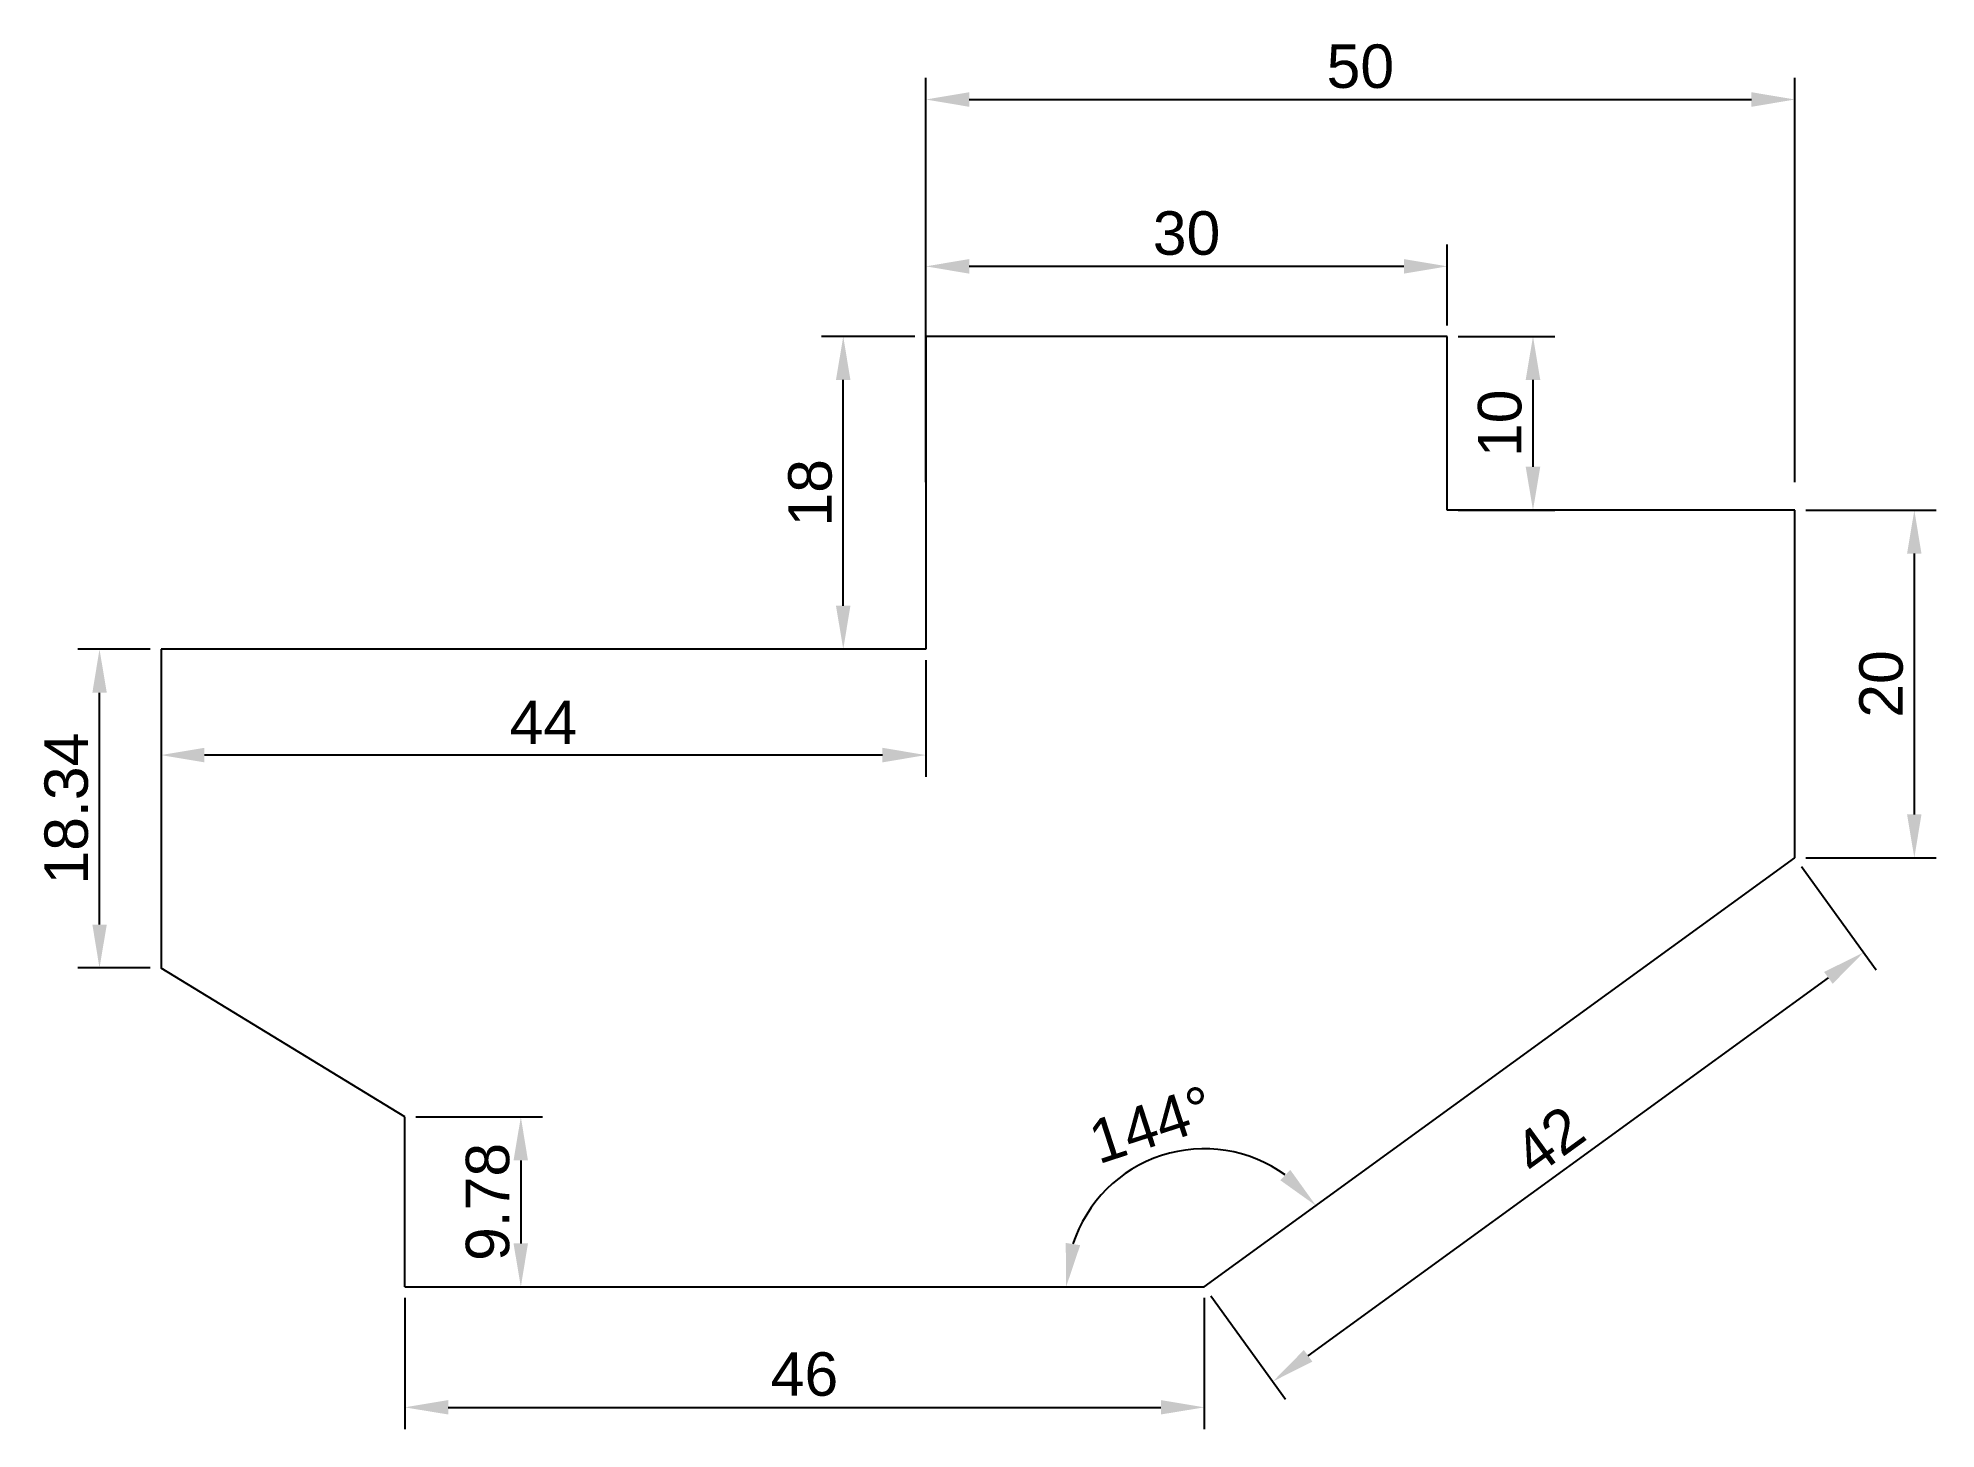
# Model space of a CAD drawing. Header units: millimetres. Extents: x 29 to 138, y 42 to 122.
import ezdxf

# ---------------------------------------------------------------- set-up
doc = ezdxf.new("R2010")
doc.units = ezdxf.units.MM
doc.styles.get("Standard").update_dxf_attribs({"font": 'arial.ttf'})
doc.dimstyles.new('ISO-25', dxfattribs={"dimtxt": 2.5, "dimasz": 2.5, "dimexe": 1.25, "dimexo": 0.625, "dimtad": 1, "dimdsep": 46, "dimtxsty": 'Standard', "dimcen": 2.5, "dimadec": 0, "dimazin": 0, "dimtfac": 1, "dimtmove": 0, "dimatfit": 3, "dimfxl": 1, "dimarcsym": 0})

# ---------------------------------------------------------------- blocks, each defined once
blk = doc.blocks.new('*D1')
at = {"color": 0, "lineweight": -2, "transparency": 16777216}
for p, q in [((35.98, 86.06), (35.98, 79.35)), ((79.98, 86.06), (79.98, 79.35)), ((77.48, 80.6), (38.48, 80.6))]:
    blk.add_line(p, q, dxfattribs=at)
at = {"color": 0, "transparency": 16777216}
for points in [[(38.48, 81.02), (38.48, 80.18), (35.98, 80.6)], [(77.48, 81.02), (77.48, 80.18), (79.98, 80.6)]]:
    blk.add_solid(points, dxfattribs=at)
at = {"layer": 'Defpoints', "color": 0, "transparency": 16777216}
for p in [(35.98, 86.69), (79.98, 86.69), (35.98, 80.6)]:
    blk.add_point(p, dxfattribs=at)
at = {"color": 0, "transparency": 16777216, "insert": (57.98, 82.48), "char_height": 2.5, "attachment_point": 5}
blk.add_mtext('44', dxfattribs=at)
blk = doc.blocks.new('*D2')
at = {"color": 0, "lineweight": -2, "transparency": 16777216}
for p, q in [((35.35, 86.69), (31.19, 86.69)), ((32.44, 70.85), (32.44, 84.19)), ((35.35, 68.35), (31.19, 68.35))]:
    blk.add_line(p, q, dxfattribs=at)
at = {"color": 0, "transparency": 16777216}
for points in [[(32.03, 84.19), (32.86, 84.19), (32.44, 86.69)], [(32.03, 70.85), (32.86, 70.85), (32.44, 68.35)]]:
    blk.add_solid(points, dxfattribs=at)
at = {"layer": 'Defpoints', "color": 0, "transparency": 16777216}
for p in [(32.44, 86.69), (35.98, 86.69), (35.98, 68.35)]:
    blk.add_point(p, dxfattribs=at)
at = {"color": 0, "transparency": 16777216, "insert": (30.54, 77.52), "char_height": 2.5, "attachment_point": 5, "rotation": 90}
blk.add_mtext('18.34', dxfattribs=at)
blk = doc.blocks.new('*D3')
at = {"color": 0, "lineweight": -2, "transparency": 16777216}
for p, q in [((50.63, 59.78), (57.93, 59.78)), ((56.68, 57.28), (56.68, 52.5)), ((50.63, 50), (57.93, 50))]:
    blk.add_line(p, q, dxfattribs=at)
at = {"color": 0, "transparency": 16777216}
for points in [[(56.26, 57.28), (57.09, 57.28), (56.68, 59.78)], [(56.26, 52.5), (57.09, 52.5), (56.68, 50)]]:
    blk.add_solid(points, dxfattribs=at)
at = {"layer": 'Defpoints', "color": 0, "transparency": 16777216}
for p in [(50, 59.78), (50, 50), (56.68, 50)]:
    blk.add_point(p, dxfattribs=at)
at = {"color": 0, "transparency": 16777216, "insert": (54.78, 54.89), "char_height": 2.5, "attachment_point": 5, "rotation": 90}
blk.add_mtext('9.78', dxfattribs=at)
blk = doc.blocks.new('*D4')
at = {"color": 0, "lineweight": -2, "transparency": 16777216}
for p, q in [((50, 49.38), (50, 41.82)), ((96, 49.38), (96, 41.82)), ((52.5, 43.07), (93.5, 43.07))]:
    blk.add_line(p, q, dxfattribs=at)
at = {"color": 0, "transparency": 16777216}
for points in [[(52.5, 43.49), (52.5, 42.66), (50, 43.07)], [(93.5, 43.49), (93.5, 42.66), (96, 43.07)]]:
    blk.add_solid(points, dxfattribs=at)
at = {"layer": 'Defpoints', "color": 0, "transparency": 16777216}
for p in [(50, 50), (96, 50), (96, 43.07)]:
    blk.add_point(p, dxfattribs=at)
at = {"color": 0, "transparency": 16777216, "insert": (73, 44.97), "char_height": 2.5, "attachment_point": 5}
blk.add_mtext('46', dxfattribs=at)
blk = doc.blocks.new('*D5')
at = {"color": 0, "lineweight": -2, "transparency": 16777216}
for p, q in [((130.35, 74.18), (134.66, 68.24)), ((101.97, 46.03), (131.91, 67.78)), ((96.37, 49.49), (100.68, 43.55))]:
    blk.add_line(p, q, dxfattribs=at)
at = {"color": 0, "transparency": 16777216}
for points in [[(131.66, 68.12), (132.15, 67.44), (133.93, 69.25)], [(101.73, 46.37), (102.22, 45.7), (99.95, 44.56)]]:
    blk.add_solid(points, dxfattribs=at)
at = {"layer": 'Defpoints', "color": 0, "transparency": 16777216}
for p in [(129.98, 74.69), (133.93, 69.25), (96, 50)]:
    blk.add_point(p, dxfattribs=at)
at = {"color": 0, "transparency": 16777216, "insert": (115.83, 58.43), "char_height": 2.5, "attachment_point": 5, "rotation": 36}
blk.add_mtext('42', dxfattribs=at)
blk = doc.blocks.new('*D6')
at = {"color": 0, "lineweight": -2, "transparency": 16777216}
for p, q in [((130.6, 94.69), (138.1, 94.69)), ((136.85, 77.19), (136.85, 92.19)), ((130.6, 74.69), (138.1, 74.69))]:
    blk.add_line(p, q, dxfattribs=at)
at = {"color": 0, "transparency": 16777216}
for points in [[(136.43, 92.19), (137.26, 92.19), (136.85, 94.69)], [(136.43, 77.19), (137.26, 77.19), (136.85, 74.69)]]:
    blk.add_solid(points, dxfattribs=at)
at = {"layer": 'Defpoints', "color": 0, "transparency": 16777216}
for p in [(129.98, 94.69), (136.85, 94.69), (129.98, 74.69)]:
    blk.add_point(p, dxfattribs=at)
at = {"color": 0, "transparency": 16777216, "insert": (134.95, 84.69), "char_height": 2.5, "attachment_point": 5, "rotation": 90}
blk.add_mtext('20', dxfattribs=at)
blk = doc.blocks.new('*D7')
at = {"color": 0, "lineweight": -2, "transparency": 16777216}
for p, q in [((110.6, 104.69), (116.16, 104.69)), ((114.91, 102.19), (114.91, 97.19)), ((110.6, 94.69), (116.16, 94.69))]:
    blk.add_line(p, q, dxfattribs=at)
at = {"color": 0, "transparency": 16777216}
for points in [[(114.49, 102.19), (115.33, 102.19), (114.91, 104.69)], [(114.49, 97.19), (115.33, 97.19), (114.91, 94.69)]]:
    blk.add_solid(points, dxfattribs=at)
at = {"layer": 'Defpoints', "color": 0, "transparency": 16777216}
for p in [(109.98, 104.69), (109.98, 94.69), (114.91, 94.69)]:
    blk.add_point(p, dxfattribs=at)
at = {"color": 0, "transparency": 16777216, "insert": (113.01, 99.69), "char_height": 2.5, "attachment_point": 5, "rotation": 90}
blk.add_mtext('10', dxfattribs=at)
blk = doc.blocks.new('*D8')
at = {"color": 0, "lineweight": -2, "transparency": 16777216}
for p, q in [((79.98, 105.31), (79.98, 109.97)), ((109.98, 105.31), (109.98, 109.97)), ((107.48, 108.72), (82.48, 108.72))]:
    blk.add_line(p, q, dxfattribs=at)
at = {"color": 0, "transparency": 16777216}
for points in [[(82.48, 109.14), (82.48, 108.3), (79.98, 108.72)], [(107.48, 109.14), (107.48, 108.3), (109.98, 108.72)]]:
    blk.add_solid(points, dxfattribs=at)
at = {"layer": 'Defpoints', "color": 0, "transparency": 16777216}
for p in [(79.98, 108.72), (79.98, 104.69), (109.98, 104.69)]:
    blk.add_point(p, dxfattribs=at)
at = {"color": 0, "transparency": 16777216, "insert": (94.98, 110.62), "char_height": 2.5, "attachment_point": 5}
blk.add_mtext('30', dxfattribs=at)
blk = doc.blocks.new('*D9')
at = {"color": 0, "lineweight": -2, "transparency": 16777216}
for p, q in [((79.98, 96.31), (79.98, 119.57)), ((129.98, 96.31), (129.98, 119.57)), ((82.48, 118.32), (127.48, 118.32))]:
    blk.add_line(p, q, dxfattribs=at)
at = {"color": 0, "transparency": 16777216}
for points in [[(82.48, 118.74), (82.48, 117.9), (79.98, 118.32)], [(127.48, 118.74), (127.48, 117.9), (129.98, 118.32)]]:
    blk.add_solid(points, dxfattribs=at)
at = {"layer": 'Defpoints', "color": 0, "transparency": 16777216}
for p in [(129.98, 118.32), (79.98, 95.69), (129.98, 95.69)]:
    blk.add_point(p, dxfattribs=at)
at = {"color": 0, "transparency": 16777216, "insert": (104.98, 120.22), "char_height": 2.5, "attachment_point": 5}
blk.add_mtext('50', dxfattribs=at)
blk = doc.blocks.new('*D10')
at = {"color": 0, "lineweight": -2, "transparency": 16777216}
for p, q in [((79.35, 104.69), (73.98, 104.69)), ((75.23, 89.19), (75.23, 102.19)), ((79.35, 86.69), (73.98, 86.69))]:
    blk.add_line(p, q, dxfattribs=at)
at = {"color": 0, "transparency": 16777216}
for points in [[(74.81, 102.19), (75.64, 102.19), (75.23, 104.69)], [(74.81, 89.19), (75.64, 89.19), (75.23, 86.69)]]:
    blk.add_solid(points, dxfattribs=at)
at = {"layer": 'Defpoints', "color": 0, "transparency": 16777216}
for p in [(75.23, 104.69), (79.98, 104.69), (79.98, 86.69)]:
    blk.add_point(p, dxfattribs=at)
at = {"color": 0, "transparency": 16777216, "insert": (73.33, 95.69), "char_height": 2.5, "attachment_point": 5, "rotation": 90}
blk.add_mtext('18', dxfattribs=at)
blk = doc.blocks.new('*D11')
at = {"color": 0, "lineweight": -2, "transparency": 16777216}
blk.add_arc((96, 50), 7.95, 54.0988, 161.9012, dxfattribs=at)
at = {"color": 0, "transparency": 16777216}
for points in [[(100.95, 56.73), (100.37, 56.14), (102.43, 54.67)], [(88.86, 52.4), (88.03, 52.53), (88.05, 50)]]:
    blk.add_solid(points, dxfattribs=at)
at = {"layer": 'Defpoints', "color": 0, "transparency": 16777216}
for p in [(129.98, 74.69), (96.83, 57.9), (50, 50), (96, 50), (96, 50)]:
    blk.add_point(p, dxfattribs=at)
at = {"color": 0, "transparency": 16777216, "insert": (92.96, 59.35), "char_height": 2.5, "attachment_point": 5, "rotation": 18}
blk.add_mtext('144°', dxfattribs=at)

msp = doc.modelspace()

# ---------------------------------------------------------------- linework, layer by layer
for p, q in [((109.979, 104.687), (79.979, 104.687)), ((79.979, 104.687), (79.979, 86.687)), ((109.979, 94.687), (109.979, 104.687)), ((129.979, 94.687), (109.979, 94.687)), ((129.979, 74.687), (129.979, 94.687)), ((79.979, 86.687), (35.979, 86.687)), ((35.979, 86.687), (35.979, 68.347)), ((96, 50), (129.979, 74.687)), ((50, 59.78), (35.979, 68.347)), ((50, 50), (50, 59.78)), ((50, 50), (96, 50))]:
    msp.add_line(p, q)

# ---------------------------------------------------------------- dimensions: what is measured, and where the dimension line sits
for base, p1, p2, picture, middle in [((129.979, 118.32), (79.979, 95.687), (129.979, 95.687), '*D9', (104.979, 120.221)), ((79.979, 108.719), (109.979, 104.687), (79.979, 104.687), '*D8', (94.979, 110.621)), ((35.979, 80.6), (79.979, 86.687), (35.979, 86.687), '*D1', (57.979, 82.475)), ((96, 43.072), (50, 50), (96, 50), '*D4', (73, 44.974))]:
    dim = msp.add_linear_dim(base=base, p1=p1, p2=p2, dimstyle='ISO-25')
    dim.commit()
    dim.dimension.update_dxf_attribs({"geometry": picture, "text_midpoint": middle})
for base, p1, p2, picture, middle in [((75.228, 104.687), (79.979, 86.687), (79.979, 104.687), '*D10', (73.326, 95.687)), ((114.91, 94.687), (109.979, 104.687), (109.979, 94.687), '*D7', (113.009, 99.687)), ((136.848, 94.687), (129.979, 74.687), (129.979, 94.687), '*D6', (134.947, 84.687)), ((32.443, 86.687), (35.979, 68.347), (35.979, 86.687), '*D2', (30.54, 77.517)), ((56.678, 50), (50, 59.78), (50, 50), '*D3', (54.776, 54.89))]:
    dim = msp.add_linear_dim(base=base, p1=p1, p2=p2, angle=90, dimstyle='ISO-25')
    dim.commit()
    dim.dimension.update_dxf_attribs({"geometry": picture, "text_midpoint": middle})
dim = msp.add_angular_dim_2l(base=(96.831, 57.904), line1=((96, 50), (129.979, 74.687)), line2=((50, 50), (96, 50)), dimstyle='ISO-25')
dim.commit()
dim.dimension.update_dxf_attribs({"geometry": '*D11', "text_midpoint": (92.963, 59.346)})
dim = msp.add_aligned_dim(p1=(96, 50), p2=(129.979, 74.687), distance=-6.719, dimstyle='ISO-25')
dim.commit()
dim.dimension.update_dxf_attribs({"geometry": '*D5', "text_midpoint": (115.834, 58.429)})

doc.saveas('drawing.dxf')
